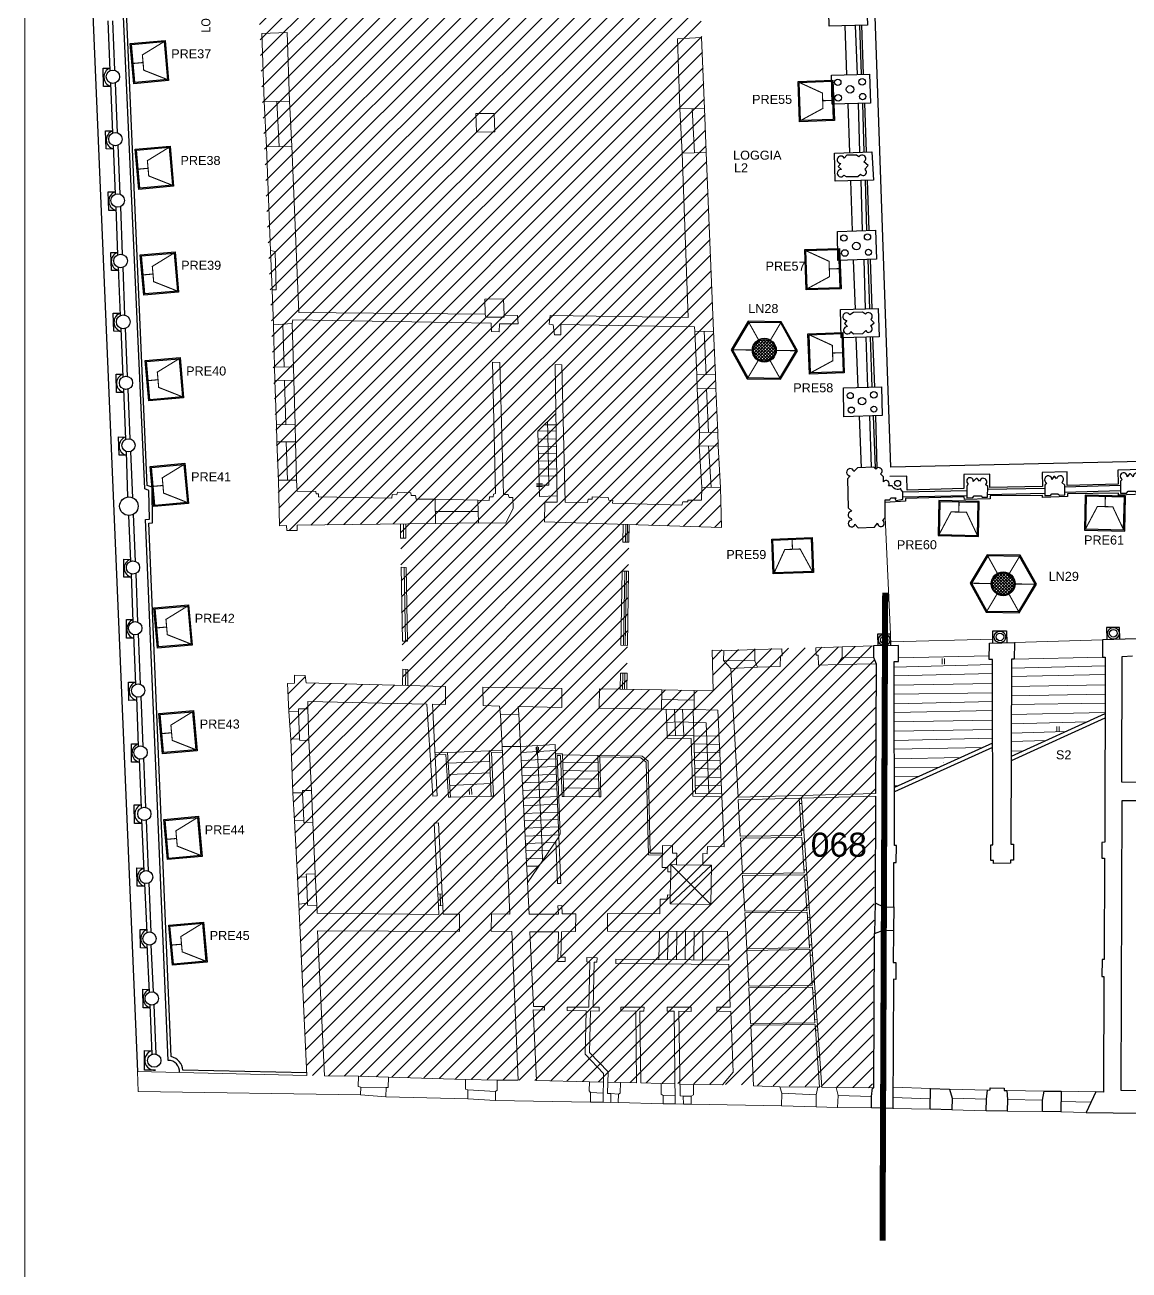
# Model space of a CAD drawing. Header units: millimetres. Extents: x 195 to 76808, y -2861 to 4318.
# Drawn here: x 17869 to 19700, y 154 to 2220 of the extents above; entities that cross this region are included whole.
import ezdxf
from ezdxf.enums import TextEntityAlignment as Align

# ---------------------------------------------------------------- set-up
doc = ezdxf.new("R2010")
doc.units = ezdxf.units.MM
for name, color, linetype, lineweight in [('_sottile', 253, 'Continuous', 5), ('LAMPADINE', 30, 'Continuous', 30), ('muri', 7, 'Continuous', 9), ('num.vani', 66, 'Continuous', 9)]:
    doc.layers.add(name, color=color, linetype=linetype, lineweight=lineweight)
doc.styles.add('ducale_200', font='ARIAL.TTF', dxfattribs={"height": 1})
doc.styles.get("Standard").update_dxf_attribs({"font": 'ARIAL.TTF'})

# ---------------------------------------------------------------- blocks, each defined once
blk = doc.blocks.new('rea')
h = blk.add_hatch(color=256)
h.paths.add_polyline_path([(867, 1810), (867, 1109), (266, 1109), (266, 1810)], flags=16)
h.paths.add_polyline_path([(887, 1830), (887, 1089), (246, 1089), (246, 1830)])
for points in [[(887, 1830), (887, 1089), (246, 1089), (246, 1830)], [(867, 1810), (867, 1109), (266, 1109), (266, 1810)]]:
    blk.add_lwpolyline(points, close=True)
at = {"const_width": 20}
for points in [[(266, 1810), (685, 1600), (685, 1318), (266, 1109)], [(867, 1459), (685, 1459)]]:
    blk.add_lwpolyline(points, dxfattribs=at)

msp = doc.modelspace()

# ---------------------------------------------------------------- hatches: boundary and pattern name
at = {"layer": '_sottile'}
h = msp.add_hatch(dxfattribs=at)
h.set_pattern_fill('ANSI31', color=256, scale=6, style=0)
h.set_pattern_definition([(45, (0, 73.86), (-13.470384, 13.470384), [])])
h.paths.add_polyline_path([(18196.2, 3735.8), (18291.1, 1388.6), (18302.5, 1389.2), (18303.1, 1381.1), (18320.2, 1380.8), (18320.4, 1389.7), (18491.4, 1392.1), (18495, 1124.2), (18335.1, 1128.2), (18333.7, 1140.4), (18315.8, 1140.8), (18315.6, 1127.7), (18304.2, 1127.1), (18336.3, 477.1), (19274.7, 456.4), (19280.6, 1159.9), (19276.3, 1170.9), (19276.2, 1189.6), (19283.2, 1189.7), (19008.4, 1182.7), (19010.4, 1115.1), (18867.2, 1117.7), (18870.9, 1390.8), (19024.3, 1385.9), (18929.1, 3741.6)])
at = {"layer": 'LAMPADINE'}
h = msp.add_hatch(color=256, dxfattribs=at)
h.paths.add_polyline_path([(19120.9, 1633.9), (19148, 1679.3), (19122.3, 1725.5), (19069.4, 1726.3), (19042.2, 1680.9), (19068, 1634.7)], flags=16)
h.paths.add_polyline_path([(19121.9, 1632.1), (19150.1, 1679.3), (19123.3, 1727.3), (19068.3, 1728.2), (19040.1, 1681), (19066.9, 1632.9)])
at = {"layer": 'LAMPADINE', "linetype": 'Continuous'}
h = msp.add_hatch(color=256, dxfattribs=at)
h.paths.add_polyline_path([(19075.3, 1680.1, 1), (19114.9, 1680.1, 1)])
h.paths.add_polyline_path([(19077.2, 1680.1, -1), (19113, 1680.1, -1)], flags=16)
h = msp.add_hatch(dxfattribs=at)
h.set_pattern_fill('ANSI37', color=256, scale=29.043565, style=0)
h.set_pattern_definition([(45, (16442.3765, -728.874), (-2.5671127, 2.5671127), []), (135, (16442.3765, -728.874), (-2.5671127, -2.5671127), [])])
edge = h.paths.add_edge_path()
edge.add_arc((19095.1, 1680.1), 17.9, 0, 360)
at = {"layer": 'LAMPADINE'}
h = msp.add_hatch(color=256, dxfattribs=at)
h.paths.add_polyline_path([(19517.1, 1246.5), (19544.3, 1291.9), (19518.5, 1338.1), (19465.6, 1338.9), (19438.5, 1293.5), (19464.2, 1247.3)], flags=16)
h.paths.add_polyline_path([(19518.1, 1244.7), (19546.4, 1291.9), (19519.6, 1339.9), (19464.6, 1340.8), (19436.4, 1293.6), (19463.2, 1245.5)])
at = {"layer": 'LAMPADINE', "linetype": 'Continuous'}
h = msp.add_hatch(color=256, dxfattribs=at)
h.paths.add_polyline_path([(19471.6, 1292.7, 1), (19511.2, 1292.7, 1)])
h.paths.add_polyline_path([(19473.4, 1292.7, -1), (19509.3, 1292.7, -1)], flags=16)
h = msp.add_hatch(dxfattribs=at)
h.set_pattern_fill('ANSI37', color=256, scale=29.043565, style=0)
h.set_pattern_definition([(45, (16838.6417, -1116.276), (-2.5671127, 2.5671127), []), (135, (16838.6417, -1116.276), (-2.5671127, -2.5671127), [])])
edge = h.paths.add_edge_path()
edge.add_arc((19491.4, 1292.7), 17.9, 0, 360)

# ---------------------------------------------------------------- linework, layer by layer
at = {"layer": '_sottile'}
for p, q in [((19304.2, 1209.1), (19295.4, 1402.5)), ((19010.4, 1115.1), (19008.4, 1182.7)), ((19008.4, 1182.7), (19027.9, 1181.5)), ((19027.9, 1181.5), (19027.6, 1165.3)), ((19027.6, 1165.3), (19039.5, 1152)), ((19039.5, 1152), (19051.5, 938.4)), ((18978.9, 1084), (18978.7, 1115.7)), ((18978.7, 1115.7), (19010.4, 1115.1)), ((19017.9, 1083.2), (18978.9, 1084)), ((19028.4, 856.4), (19017.9, 1083.2)), ((19051.5, 938.4), (19279.5, 944.6)), ((19051.7, 934.4), (19152.7, 937.1)), ((19051.7, 934.4), (19055.2, 873.8)), ((19157, 875), (19152.7, 937.1)), ((19156.7, 937.2), (19279.5, 940.6)), ((19190.5, 457.5), (19156.7, 937.2)), ((19157.3, 928.1), (19153.3, 927.9)), ((19157, 875), (19055.2, 873.8)), ((19157.3, 872), (19055.4, 870.8)), ((19055.4, 870.8), (19058.8, 811.7)), ((19160.5, 883.2), (19156.5, 883)), ((19161.4, 812.9), (19157.3, 872)), ((19000.4, 844.9), (19000.6, 856.9)), ((19000.6, 856.9), (19028.4, 856.4)), ((19161.9, 863), (19157.9, 862.8)), ((18992.9, 825.8), (18993.2, 845)), ((18993.2, 845), (19000.4, 844.9)), ((19007.3, 825.6), (18992.9, 825.8)), ((19006.1, 760.7), (19007.3, 825.6)), ((19161.4, 812.9), (19058.8, 811.7)), ((19161.6, 809.9), (19059, 808.7)), ((19059, 808.7), (19062.5, 749.6)), ((19165.1, 818.1), (19161.1, 817.9)), ((19165.8, 750.8), (19161.6, 809.9)), ((19166.3, 800.9), (19162.3, 800.6)), ((18921.7, 745.4), (18922.1, 769.4)), ((18922.1, 769.4), (18934.2, 769.2)), ((18934.2, 769.2), (18934.3, 776.4)), ((18934.3, 776.4), (18939.1, 776.3)), ((18939.1, 776.3), (18938.8, 761.9)), ((18834.7, 716.3), (18835.2, 745.6)), ((18835.2, 745.6), (18835.2, 745.6)), ((18835.2, 745.6), (18921.7, 745.4)), ((18938.8, 761.9), (19006.1, 760.7)), ((19165.8, 750.8), (19062.5, 749.6)), ((19166, 747.8), (19062.6, 746.6)), ((19062.6, 746.6), (19066.1, 687.5)), ((19169.5, 756), (19165.5, 755.8)), ((19170.2, 688.7), (19166, 747.8)), ((19170.7, 738.8), (19166.7, 738.5)), ((19034.1, 715.9), (18834.7, 716.3)), ((19036, 670.6), (19034.1, 715.9)), ((19170.2, 688.7), (19066.1, 687.5)), ((19170.4, 685.7), (19066.2, 684.5)), ((19066.2, 684.5), (19066.9, 672.5)), ((19173.8, 693.9), (19169.8, 693.6)), ((19174.6, 626.6), (19170.4, 685.7)), ((18848.7, 662.7), (18848.9, 669.9)), ((19036.3, 661), (18848.7, 662.7)), ((18848.9, 669.9), (19036, 668.2)), ((19036, 668.2), (19036, 670.6)), ((19066.9, 672.5), (19069.3, 625.4)), ((19175.1, 676.7), (19171.1, 676.4)), ((19038.3, 590.1), (19036.3, 661)), ((19174.6, 626.6), (19069.3, 625.4)), ((19174.8, 623.6), (19069.4, 622.4)), ((19069.4, 622.4), (19072.3, 563.2)), ((19178.2, 631.8), (19174.2, 631.5)), ((19179, 564.5), (19174.8, 623.6)), ((19179.4, 614.6), (19175.4, 614.3)), ((19016.2, 583.6), (19016.3, 590.1)), ((19039.4, 583.2), (19016.2, 583.6)), ((19016.3, 590.1), (19038.3, 590.1)), ((19043.2, 482.2), (19039.4, 583.2)), ((19179, 564.5), (19072.3, 563.2)), ((19179.2, 561.5), (19072.5, 560.2)), ((19072.5, 560.2), (19077.4, 460)), ((19182.6, 569.7), (19178.6, 569.4)), ((19186.5, 457.6), (19179.2, 561.5)), ((19183.8, 552.4), (19179.8, 552.2)), ((19025.8, 461.3), (19043.2, 482.2)), ((18977.5, 445.1), (18977.8, 462.2)), ((18977.8, 462.2), (19025.8, 461.3)), ((19077.4, 460), (19120.9, 458.4)), ((19120.9, 458.4), (19124, 447.4)), ((18973.5, 429.3), (18973.7, 442.4)), ((18973.7, 442.4), (18977.5, 445.1)), ((19124, 447.4), (19123.6, 426.6)), ((19123.6, 426.6), (18973.5, 429.3))]:
    msp.add_line(p, q, dxfattribs=at)
for points in [[(18307.5, 2093.5), (18303.5, 2207.1), (18261.5, 2205.8), (18265.2, 2092.6), (18307.5, 2093.5)], [(18995.8, 2081.4), (18991, 2199.1), (18951.1, 2196.9), (18955.1, 2080.5), (18995.8, 2081.4)], [(18265.2, 2092.6), (18269.1, 2017.3)], [(18286.4, 2093.1), (18290.3, 2018.1)], [(18307.5, 2093.5), (18311.5, 2018.9)], [(18647.2, 2072.9), (18648, 2042.4), (18617.6, 2042), (18616.8, 2072.9), (18647.2, 2072.9)], [(18955.1, 2080.5), (18959, 2007.2)], [(18979, 2007.6), (18975.4, 2080.9)], [(18995.8, 2081.4), (18998.9, 2008.1)], [(18687, 1724), (18656, 1723.8), (18655, 1710.8), (18642.8, 1711), (18642.2, 1724.8), (18312.7, 1730.8), (18311.8, 1724.3), (18280.8, 1722.5), (18278.6, 1780.3), (18285.1, 1780.2), (18283.9, 1843.7), (18275.7, 1845.4), (18269.1, 2017.3), (18311.5, 2018.9), (18322.7, 1742.9), (18631.9, 1739.7), (18633.4, 1734.8), (18663.6, 1735), (18663.6, 1738.3), (18685.6, 1737.9), (18687, 1724)], [(18998.9, 2008.1), (19010.6, 1711.6), (18979.7, 1711.4), (18979, 1718.7), (18757.7, 1722.7), (18757.4, 1705.7), (18746.9, 1705.9), (18744.7, 1722.2), (18738.2, 1723.1), (18740.1, 1737.7), (18968.7, 1734.4), (18959, 2007.2), (18998.9, 2008.1)], [(18275.7, 1845.4), (18278.6, 1780.3)], [(18663.6, 1738.3), (18662.4, 1765.4), (18631.7, 1764.9), (18631.9, 1739.7)], [(18280.8, 1722.5), (18282.6, 1652.4)], [(18296.3, 1723.4), (18298.4, 1652.3)], [(18311.8, 1724.3), (18314.1, 1652.1)], [(18979.7, 1711.4), (18983.3, 1639.7)], [(18995.2, 1711.5), (18998.7, 1639.4)], [(19010.6, 1711.6), (19014.2, 1639.1)], [(18656.5, 1659.5), (18662.3, 1440.9), (18670.4, 1440.7), (18671.6, 1435.8), (18677.7, 1435.7), (18678.2, 1418.2), (18666.3, 1393.2), (18621.1, 1393.6), (18619.8, 1431.5), (18638.5, 1431.1), (18639.4, 1436.8), (18645.5, 1437.1), (18645.6, 1441.2), (18649.3, 1442.7), (18644.3, 1660.1), (18656.5, 1659.5)], [(19022.2, 1452.6), (19024.3, 1385.9), (18730.6, 1395.3), (18731.2, 1427.8), (18751.6, 1428.3), (18748.4, 1656.2), (18759, 1656), (18764.6, 1428), (18802, 1427.3), (18802.9, 1433), (18809.4, 1432.9), (18809.5, 1437), (18836.3, 1435.7), (18837.1, 1431.6), (18843.6, 1430.7), (18843.5, 1426.6), (18958.2, 1422.9), (18959.9, 1428.5), (18968.1, 1428.4), (18968.1, 1431.6), (18990.9, 1431.2), (18991.3, 1453.2), (19022.2, 1452.6)], [(18314.1, 1652.1), (18314.8, 1630.3), (18283.2, 1629.8), (18282.6, 1652.4), (18314.1, 1652.1)], [(19014.2, 1639.1), (19014.6, 1616.4), (18983.7, 1616.1), (18983.3, 1639.7), (19014.2, 1639.1)], [(18283.2, 1629.8), (18285.8, 1556.6)], [(18299, 1630.1), (18301.3, 1556.7)], [(18314.8, 1630.3), (18316.9, 1556.8)], [(18983.7, 1616.1), (18987.3, 1544.4)], [(18999.1, 1616.2), (19002.7, 1544.1)], [(19014.6, 1616.4), (19018.2, 1543.9)], [(18751.4, 1438.4), (18722, 1437.7), (18719.5, 1546), (18749.5, 1575.3)], [(18316.9, 1556.8), (18317.4, 1528.3), (18286.3, 1528.1), (18285.8, 1556.6), (18316.9, 1556.8)], [(18735.4, 1562.7), (18735.9, 1540.7), (18737.6, 1456.2), (18717.3, 1456.1)], [(18749.8, 1556.5), (18730, 1556.2)], [(18749.9, 1546.5), (18719.5, 1546)], [(18750.1, 1532.9), (18719.8, 1532.8)], [(19018.2, 1543.9), (19018.6, 1521.1), (18986.8, 1521.6), (18987.3, 1544.4), (19018.2, 1543.9)], [(18286.3, 1528.1), (18289.2, 1464.3)], [(18301.8, 1528.2), (18304.1, 1464.6)], [(18317.4, 1528.3), (18319.1, 1464.8)], [(18750.3, 1520.7), (18720.1, 1520.2)], [(18750.4, 1509.1), (18720.4, 1509)], [(18986.8, 1521.6), (18991.3, 1453.2)], [(19002.7, 1521.4), (19006.8, 1452.9)], [(19018.6, 1521.1), (19022.2, 1452.6)], [(18750.6, 1496.4), (18720.7, 1496.2)], [(18750.8, 1483.4), (18721, 1482.9)], [(18751, 1471.6), (18721.3, 1471.1)], [(18549.9, 1392.9), (18549, 1432.8), (18517.3, 1433.3), (18516.6, 1439), (18509.3, 1439.2), (18508.5, 1443.3), (18486.6, 1444.5), (18485.7, 1440.4), (18477.5, 1440.6), (18477.4, 1434.9), (18355.4, 1437.1), (18355.6, 1441.9), (18351.6, 1442.1), (18351.1, 1445.8), (18320.4, 1446.1), (18319.1, 1464.8), (18289.2, 1464.3), (18291.1, 1388.6), (18302.5, 1389.2), (18303.1, 1381.1), (18320.2, 1380.8), (18320.4, 1389.7), (18549.9, 1392.9)], [(18717.3, 1458.4), (18727, 1458.4)], [(18717.3, 1454.2), (18727, 1454.2)], [(18549, 1432.8), (18619.8, 1431.5)], [(18620.5, 1412.5), (18549.5, 1412.8)], [(18500.3, 1392.2), (18500.5, 1368.4), (18491.8, 1368.5), (18491.4, 1392.1)], [(18496.3, 1392.1), (18496.6, 1368.5)], [(18549.9, 1392.9), (18621.1, 1393.6)], [(18870.9, 1390.8), (18870.5, 1361.7), (18860.2, 1361.9), (18860.8, 1391.1)], [(18864.7, 1361.8), (18865.2, 1391)], [(18867.6, 1361.7), (18868.1, 1390.9)], [(18503.2, 1197.2), (18501, 1319.7), (18492.4, 1320.3), (18494.7, 1197.3), (18503.2, 1197.2)], [(18499.6, 1197.2), (18497.7, 1319.9)], [(18861.3, 1190.7), (18863.7, 1313.5)], [(18864.5, 1190.6), (18866.7, 1313.5)], [(19474.3, 1200.7), (19304.6, 1196.5)], [(19656.1, 1199.8), (19510.3, 1195.2)], [(19027.9, 1181.5), (19079.2, 1183.5)], [(19124.4, 1184.7), (19124.5, 1172.9), (19121.7, 1172.9), (19121.4, 1155.4), (19083.9, 1154.5), (19079.2, 1164.7), (19079.2, 1183.5), (19124.4, 1184.7)], [(19224.1, 1188.1), (19224.2, 1170.6), (19216.3, 1158.6), (19184.9, 1157.5), (19184.4, 1174.2), (19181.1, 1174.3), (19180.5, 1186.5), (19224.1, 1188.1)], [(19224.1, 1188.1), (19276.2, 1189.6)], [(19079.2, 1164.7), (19027.6, 1165.3)], [(19216.3, 1158.6), (19280.6, 1159.9)], [(19276.3, 1170.9), (19224.2, 1170.6)], [(19473.6, 1158.8), (19310.4, 1154.4)], [(19468.3, 1173.1), (19317.7, 1169.8)], [(19655.9, 1170.9), (19509.8, 1167.5)], [(18566.2, 1122.4), (18566.4, 1092.3), (18544.5, 1092.7), (18552.3, 941.1), (18545, 940.5), (18535.5, 1092.8), (18337.8, 1097.2), (18337.6, 1085), (18322.2, 1085.3), (18322.1, 1080.4), (18306.6, 1080.7), (18304.2, 1127.1), (18315.6, 1127.7), (18315.8, 1140.8), (18333.7, 1140.4), (18335.1, 1128.2), (18566.2, 1122.4)], [(18495, 1124.2), (18495.4, 1151), (18504, 1150.6), (18504, 1123.9)], [(18500, 1124), (18500.4, 1150.8)], [(18855.8, 1117.9), (18856.3, 1144.5), (18867.6, 1144.2), (18867.2, 1117.7)], [(18859.9, 1117.9), (18860.4, 1144.4)], [(18863.1, 1117.8), (18863.6, 1144.3)], [(19083.9, 1154.5), (19039.5, 1152)], [(19473.6, 1143.7), (19310.4, 1139.8)], [(19660.3, 1142), (19504.8, 1139.1)], [(19660.4, 1156.6), (19504.9, 1152.9)], [(18759.2, 1087.5), (18759.4, 1118.9), (18628.4, 1121.2), (18628.7, 1090.7), (18655.9, 1089.4), (18657.3, 1075.1), (18687.8, 1076.2), (18686.8, 1088.9), (18759.2, 1087.5)], [(18978.7, 1115.7), (18925, 1116.7)], [(19473.6, 1127.1), (19310.5, 1124.3)], [(19660.3, 1125.3), (19504.8, 1122.4)], [(18978.8, 1099.8), (18924.7, 1100.6)], [(19473.7, 1112), (19310.5, 1109.3)], [(19473.7, 1097.4), (19310.6, 1093.4)], [(19660.3, 1109.8), (19504.8, 1107)], [(18306.6, 1080.7), (18309.5, 1035.1)], [(18322.1, 1080.4), (18324.1, 1035.6)], [(18337.6, 1085), (18339.5, 1033.3)], [(18657.3, 1075.1), (18660.4, 1023)], [(18687.8, 1076.2), (18690.5, 1022.5)], [(18978.9, 1084), (18924.4, 1084.5)], [(18934, 1041.2), (18932.2, 1084.5)], [(18947.7, 1041), (18945.9, 1084.3)], [(18961.4, 1040.9), (18959.6, 1084.2)], [(18978.4, 1040.7), (18976.9, 1084)], [(19473.7, 1082.7), (19310.6, 1079.2)], [(19660.2, 1094.4), (19504.7, 1092.3)], [(19660.2, 1079.3), (19504.7, 1076)], [(18933.1, 1062.8), (18955, 1063.6), (18998.4, 1062.1), (19002.8, 944.5)], [(19473.7, 1066.4), (19310.7, 1063.7)], [(19632, 1063.9), (19504.7, 1060.6)], [(18339.5, 1033.3), (18343.7, 949.8), (18329.1, 949.7), (18329, 946), (18313.1, 945.9), (18309.5, 1035.1), (18324.1, 1035.6), (18324.5, 1032.8), (18339.5, 1033.3)], [(19024.5, 944.1), (18981.2, 944.9), (18978.4, 1040.7), (18934, 1041.2), (18933.9, 1036.4), (18973.8, 1036), (18976.5, 940.2), (19024.7, 939.3)], [(19020, 1040), (18978.4, 1040.7)], [(19473.8, 1051), (19310.7, 1048.2)], [(19473.8, 1036.7), (19310.8, 1032.8)], [(19595.6, 1047.5), (19504.6, 1045.1)], [(18548.6, 1012.4), (18569.5, 1012.9), (18574.6, 938.7), (18571, 938.8), (18566.6, 1009.2), (18548.8, 1008.8)], [(18638.7, 1015.3), (18569.5, 1012.9)], [(18660.7, 1016.1), (18638.7, 1015.3), (18641.8, 940.3), (18645.6, 940.5), (18642.3, 1012.8), (18660.8, 1013.3)], [(18748.7, 1010.6), (18748.2, 1026.2), (18690.5, 1022.5), (18690.5, 1022.5)], [(18748.5, 1015.9), (18691, 1013)], [(18716.5, 1021.6), (18717, 1011.9)], [(18727.4, 832.8), (18726.7, 854.8), (18718.3, 1023.5)], [(18720.6, 1021.8), (18721.2, 1012.1)], [(19020.6, 1026.3), (18978.8, 1027.1)], [(19021.2, 1012.6), (18979.2, 1013.4)], [(19458.4, 1021.2), (19310.8, 1018.5)], [(19562.7, 1032.7), (19504.6, 1031.3)], [(19524.5, 1015.4), (19504.6, 1015)], [(18639.4, 998), (18570.7, 995.3)], [(18749, 1002.1), (18691.7, 999.6)], [(18762.4, 939.8), (18760.1, 1010.6), (18748.7, 1010.6), (18754.1, 873), (18756.4, 877.2), (18751.7, 1007.7), (18757.2, 1007.6), (18759.6, 939.8), (18762.4, 939.8)], [(18818.8, 1007.9), (18760.1, 1009)], [(18819.2, 995.7), (18760.5, 996.2)], [(18925.9, 845.5), (18906, 845.9), (18902.2, 998.5), (18892.2, 1006.6), (18818.8, 1007.9), (18821.2, 939.5), (18823.7, 939.5), (18822, 1005.4), (18890.3, 1004.2), (18899.1, 996.8), (18903, 842.9), (18925.9, 842.4)], [(19021.9, 998.9), (18979.6, 999.7)], [(19421.2, 1004.4), (19310.9, 1002.2)], [(18640.2, 979), (18572, 976.2)], [(18749.5, 989.7), (18692.3, 987.2)], [(18750, 976.8), (18693, 974.3)], [(18819.7, 982), (18761, 982.9)], [(19022.5, 985.2), (18980, 986)], [(19023.2, 971.5), (18980.4, 972.3)], [(19385.5, 988.2), (19310.9, 987.2)], [(19352.7, 973.4), (19310.9, 972.9)], [(18640.9, 961.3), (18573.3, 958.3)], [(18606, 943), (18605.5, 952.7)], [(18610.1, 943.2), (18609.6, 952.9)], [(18750.5, 964.8), (18693.6, 962.3)], [(18751, 952.6), (18694.3, 950)], [(18820.2, 968.3), (18761.5, 969.2)], [(18820.8, 953), (18762, 953.9)], [(19023.8, 957.8), (18980.8, 958.6)], [(19317.9, 957.7), (19311, 957.7)], [(18313.1, 945.9), (18315.9, 899.5)], [(18329, 946), (18331, 900)], [(18343.7, 949.8), (18346, 897.3)], [(18641.8, 940.3), (18574.6, 938.7)], [(18751.5, 939.8), (18695, 936.9)], [(18821.2, 939.5), (18762.4, 939.8)], [(18752, 927.1), (18695.6, 924.4)], [(18752.5, 913.8), (18696.3, 911.5)], [(18346, 897.3), (18350.1, 811.4), (18335.1, 810.8), (18335.4, 806.7), (18320.8, 806.2), (18315.9, 899.5), (18331, 900), (18331.4, 896.7), (18346, 897.3)], [(18753, 901.8), (18696.9, 899.3)], [(18753.5, 889.3), (18697.5, 887.5)], [(18754, 876.2), (18698.3, 873.7)], [(18754.1, 873), (18702.3, 796.3)], [(18754.1, 873), (18757.4, 795.4), (18752.1, 795.5), (18749.5, 866.2)], [(18747.5, 863.3), (18698.9, 861.7)], [(18739, 850.7), (18699.5, 849.8)], [(18729.9, 837.1), (18700.2, 836.6)], [(18940, 826.8), (19006.1, 760.7)], [(18949.6, 826.6), (18992.9, 825.8)], [(18320.8, 806.2), (18322.8, 761.4)], [(18335.4, 806.7), (18337.5, 762.8)], [(18350.1, 811.4), (18352.9, 759.2)], [(18721.1, 824.1), (18700.8, 824)], [(19007.3, 825.6), (18938.8, 761.9)], [(18939.8, 814.8), (18939.1, 776.3)], [(18553.5, 777.8), (18554.5, 758.6)], [(18557.1, 778.1), (18558.1, 758.9)], [(18560.8, 778.4), (18561.8, 759.2)], [(18920.3, 669.2), (18921.2, 716.1)], [(18934.7, 669.1), (18935.6, 716.1)], [(18949.2, 669), (18950, 716.1)], [(18963.6, 668.8), (18964.4, 716)], [(18978, 668.7), (18978.9, 716)], [(18992.4, 668.6), (18993.3, 716)], [(18924.1, 463.6), (18923.8, 446.1), (18927.4, 444), (18927.1, 430.2), (18852.7, 432.3), (18853, 446.2), (18856.2, 447.7), (18856.6, 465.2), (18882.8, 464.8), (18882.1, 583.6), (18857.1, 584), (18857.2, 590.5), (18895.5, 590.3), (18895.3, 583.8), (18888.6, 583.9), (18890.1, 464.6), (18924.1, 463.6)], [(18471.8, 474.3), (18421.8, 475.6)], [(18467.8, 457.2), (18425.5, 457.6)], [(18603.2, 453.2), (18603, 438.1), (18467.5, 441.4), (18467.8, 457.2), (18471.1, 457.2), (18471.8, 474.3), (18599.5, 470.3), (18599.2, 454.4), (18603.2, 453.2)], [(18652, 469), (18599.5, 470.3)], [(18828.2, 465.7), (18804.9, 466.2)], [(18856.6, 465.2), (18835.5, 465.6)], [(18946.9, 463), (18924.1, 463.6)], [(18977.8, 462.2), (18955, 462.8)], [(19184, 457.7), (19120.9, 458.4)], [(19214.5, 457.1), (19217.5, 443.6), (19216.7, 424.1), (19180.9, 424.8), (19181.3, 445.1), (19184, 457.7), (19186.5, 457.6)], [(19190.5, 457.5), (19214.5, 457.1)], [(19274.7, 456.4), (19214.5, 457.1)], [(19370.7, 455.5), (19308.4, 457.6)], [(19465.5, 452.5), (19402.4, 454.5)], [(18467.5, 441.4), (18425.3, 444.6)], [(18648.9, 435.6), (18603, 438.1)], [(18649.2, 450.3), (18603.2, 453.2)], [(18827.9, 447.7), (18807, 449)], [(18853, 446.2), (18840.6, 446.9)], [(18947.1, 443.3), (18927.4, 444)], [(18973.7, 442.4), (18960.7, 442.8)], [(19124, 447.4), (19181.3, 445.1)], [(19217.5, 443.6), (19272.8, 442.2)], [(19370.4, 438.4), (19308.4, 440.7)], [(19406.6, 439.4), (19463.6, 437.9)], [(19559.4, 450.8), (19497.2, 451.8)], [(19556.7, 435.8), (19498.6, 437.3)], [(19644.9, 449.7), (19587.5, 450.7)], [(18827.6, 432.6), (18806.7, 432.8)], [(18852.7, 432.3), (18840.3, 432.5)], [(18947.3, 429.8), (18927.1, 430.2)], [(18973.5, 429.3), (18960.8, 429.6)], [(19180.9, 424.8), (19123.6, 426.6)], [(19272.9, 423.5), (19216.7, 424.1)], [(19370.1, 421.3), (19308.3, 422.4)], [(19463.2, 418.4), (19406.3, 419.8)], [(19556.4, 417.1), (19498.2, 417.8)], [(19629.2, 415.8), (19586.9, 416.6)], [(19587.2, 433.7), (19637, 432.7)]]:
    msp.add_lwpolyline(points, dxfattribs=at)
for points in [[(18869.9, 1313.4), (18868.2, 1190.5), (18857.1, 1190.7), (18859.4, 1313.6)], [(18924.4, 1084.5), (18924.4, 1084.5), (18925, 1116.7), (18821.6, 1118.5), (18821.1, 1086.4), (18821.1, 1086.4)], [(18752.7, 666.1), (18753.6, 715.5), (18706.1, 715.4), (18712, 591.6), (18730.3, 591.2), (18730.2, 585.5), (18711.9, 585.9), (18717.1, 468.6), (18804.9, 466.2), (18804.9, 466.2), (18804.6, 451.5), (18807, 449), (18806.7, 432.8), (18648.9, 435.6), (18649.2, 450.3), (18651.7, 452.7), (18652, 469), (18687, 469.1), (18676, 715.9), (18641.8, 716.5), (18642.3, 745), (18673.2, 744.4), (18660.4, 1023), (18690.5, 1022.5), (18705, 744.7), (18753.8, 744.6), (18752.4, 758.5), (18759, 759.2), (18759.5, 745.3), (18782.3, 744.9), (18781.8, 715.6), (18758.4, 715.5), (18757.6, 673.2), (18764.8, 673.1), (18764.7, 665.9)], [(18560.8, 778.4), (18554.5, 896), (18547.4, 895.7), (18553.5, 777.8)], [(18939.8, 814.8), (18935, 814.9), (18935.1, 822.1), (18925.5, 822.2), (18926.2, 858.3), (18943, 858), (18942.8, 846), (18950, 845.8), (18949.6, 826.6), (18940, 826.8)], [(18554.5, 758.6), (18555.2, 744.1), (18353.4, 746.2), (18352.9, 759.2), (18337.4, 759.5), (18337.5, 762.8), (18322.8, 761.4), (18336.3, 477.1), (18055.1, 483.3), (18056.5, 450.5), (18425.3, 444.6), (18425.5, 457.6), (18421.5, 458.5), (18421.8, 475.6), (18365.6, 476.6), (18353.7, 716.9), (18589.7, 715.9), (18589.4, 744.3), (18562.6, 744.8), (18561.8, 759.2)], [(18817.7, 672.2), (18817.5, 664.9), (18812.7, 665), (18811.4, 590.4), (18821, 590.4), (18820.9, 583.9), (18806.5, 584.1), (18805.2, 515), (18835.8, 483), (18835.1, 447.3), (18840.6, 446.9), (18840.3, 432.4), (18827.6, 432.6), (18828.5, 480.2), (18797.9, 512.1), (18799.3, 584.2), (18768, 584.6), (18768.1, 590.5), (18804.2, 590.4), (18805.5, 665.2), (18800.7, 665.3), (18800.9, 672.5)], [(18960.8, 429.6), (18960.7, 442.8), (18955.3, 443), (18953.1, 583.5), (18973.9, 583.1), (18974, 590.1), (18934.1, 590.4), (18934, 583.9), (18945.4, 583.7), (18947.3, 429.8)]]:
    msp.add_lwpolyline(points, close=True, dxfattribs=at)
at = {"layer": 'LAMPADINE'}
for points in [[(19121.9, 1632.1), (19150.1, 1679.3), (19123.3, 1727.3), (19068.3, 1728.2), (19040.1, 1681), (19066.9, 1632.9)], [(19120.9, 1633.9), (19148, 1679.3), (19122.3, 1725.5), (19069.4, 1726.3), (19042.2, 1680.9), (19068, 1634.7)], [(19518.1, 1244.7), (19546.4, 1291.9), (19519.6, 1339.9), (19464.6, 1340.8), (19436.4, 1293.6), (19463.2, 1245.5)], [(19517.1, 1246.5), (19544.3, 1291.9), (19518.5, 1338.1), (19465.6, 1338.9), (19438.5, 1293.5), (19464.2, 1247.3)]]:
    msp.add_lwpolyline(points, close=True, dxfattribs=at)
at = {"layer": 'LAMPADINE', "const_width": 1.81}
for points in [[(19068.3, 1728.2), (19085.5, 1697.4)], [(19123.3, 1727.3), (19105.3, 1697.1)], [(19040.1, 1681), (19075.3, 1680.4)], [(19114.9, 1679.8), (19150.1, 1679.3)], [(19085, 1663.1), (19066.9, 1632.9)], [(19104.7, 1662.8), (19121.9, 1632.1)], [(19464.6, 1340.8), (19481.7, 1310)], [(19519.6, 1339.9), (19501.5, 1309.7)], [(19436.4, 1293.6), (19471.6, 1293)], [(19511.2, 1292.4), (19546.4, 1291.9)], [(19481.2, 1275.7), (19463.2, 1245.5)], [(19501, 1275.4), (19518.1, 1244.7)]]:
    msp.add_lwpolyline(points, dxfattribs=at)
at = {"layer": 'LAMPADINE', "linetype": 'Continuous'}
for centre, radius in [((19095.1, 1680.1), 19.8), ((19095.1, 1680.1), 17.9), ((19491.4, 1292.7), 19.8), ((19491.4, 1292.7), 17.9)]:
    msp.add_circle(centre, radius, dxfattribs=at)
at = {"layer": 'muri'}
msp.add_line((19187, 507.5), (19183, 507.3), dxfattribs=at)
at = {"layer": 'muri', "linetype": 'Continuous', "ltscale": 0.1}
msp.add_lwpolyline([(17868.5, 4308.8), (23788.5, 4308.8), (23788.5, 108.8), (17868.5, 108.8)], close=True, dxfattribs=at)
at = {"layer": 'muri', "linetype": 'ByBlock', "lineweight": 30}
for points in [[(21615, 3778.7), (21609.1, 4080.9), (17906, 4017.7), (18055.1, 483.3)], [(21773.3, 1678.1), (21649.5, 1673.1), (21649.5, 1669.4), (21621.4, 1668.7), (21621.3, 1642.7), (21614.4, 1642.4), (21609.7, 1538.2), (19304.8, 1486.2), (19247.4, 3140.9), (21528.4, 3176.3), (21543.1, 2625.8)], [(19264.6, 2266), (19266.4, 2219.4), (19202.7, 2217.7), (19201.5, 2264.1), (19264.6, 2266)], [(18010, 2144.1), (18006.8, 2226.5)], [(18017.7, 2144.5), (18014.5, 2226.6)], [(19232, 2137.2), (19229.3, 2218.4)], [(19249.4, 2137.7), (19246.6, 2218.9)], [(19256.3, 2137.9), (19253.6, 2219.1)], [(19259.4, 2138), (19256.9, 2219.2)], [(18011.3, 2117.7), (17999.1, 2117.7), (17998.3, 2148.3), (18009.8, 2148.3)], [(19269.3, 2138.3), (19271.3, 2090.1), (19207.4, 2088.1), (19206.6, 2136.4), (19269.3, 2138.3)], [(18014.6, 2040.6), (18011, 2123.4)], [(18021.9, 2040.9), (18018.7, 2123.7)], [(19237.1, 2008.1), (19234.2, 2088.9)], [(19253.8, 2008.7), (19251.1, 2089.5)], [(19260.7, 2008.9), (19258.5, 2089.7)], [(19264.5, 2009), (19261.8, 2089.8)], [(18015.6, 2013.9), (18003.2, 2014.2), (18002, 2043.9), (18014.5, 2044)], [(18018.8, 1939.2), (18015.3, 2019.8)], [(18026.3, 1939.2), (18023.2, 2020.3)], [(19273.5, 2009.3), (19276, 1962.5), (19212.5, 1960.4), (19211.3, 2007.2), (19273.5, 2009.3)], [(18020, 1912.1), (18007.5, 1912.2), (18006.8, 1942.9), (18018.6, 1942.9)], [(19241.1, 1878), (19238.6, 1961.3)], [(19258.1, 1878.5), (19255.7, 1961.8)], [(19265.4, 1878.7), (19263, 1962.1)], [(19269.1, 1878.9), (19266.1, 1962.2)], [(18022.7, 1838.5), (18019.8, 1917.7)], [(18030.5, 1839), (18027.4, 1918.5)], [(19279.3, 1879.2), (19281.1, 1831.2), (19217.2, 1828.9), (19216.7, 1877.3), (19279.3, 1879.2)], [(18024.2, 1812.5), (18011.9, 1812.3), (18010.9, 1842.5), (18022.5, 1842.4)], [(19242.7, 1829.8), (19245.7, 1748.4)], [(19260.3, 1830.5), (19262.6, 1748.8)], [(19266.7, 1830.7), (19269.4, 1749)], [(19273.8, 1749.1), (19271.1, 1830.9)], [(18027.3, 1737.7), (18024, 1817.4)], [(18034.5, 1738.3), (18031.6, 1817.8)], [(18028.4, 1711.2), (18016, 1711.5), (18015, 1741.8), (18027.2, 1741.7)], [(19284.2, 1749.4), (19285.8, 1702.3), (19222.6, 1700.6), (19221.4, 1747.7), (19284.2, 1749.4)], [(18031.3, 1635.9), (18028.2, 1716.4)], [(18038.9, 1636.7), (18035.6, 1716.6)], [(19250.6, 1618.2), (19247.7, 1701.3)], [(19263.7, 1701.7), (19266.1, 1618.6)], [(19274.2, 1618.8), (19271.3, 1701.9)], [(19278.3, 1618.9), (19274.9, 1702)], [(18032.7, 1610.1), (18020.3, 1610.2), (18019.7, 1640.3), (18031.2, 1640.3)], [(18035.9, 1532.4), (18032.5, 1615.8)], [(18043, 1533), (18040, 1615.8)], [(19289.2, 1619.2), (19290.5, 1571.9), (19227.1, 1569.9), (19226.5, 1617.5), (19289.2, 1619.2)], [(19252.6, 1570.7), (19255.6, 1485.3)], [(19269.7, 1571.2), (19272.2, 1485.9)], [(19275.8, 1571.4), (19278.7, 1484.2)], [(19279.5, 1571.5), (19282, 1484.7)], [(18037.1, 1506), (18024.8, 1506.2), (18024, 1536.4), (18035.7, 1536.1)], [(18039.4, 1436.6), (18036.9, 1511.9)], [(18047.3, 1435.3), (18044.4, 1512.1)], [(19722.6, 1482.2), (19681.5, 1480.9), (19681.9, 1457.7), (19597.6, 1455.6), (19597.2, 1478.4), (19556.1, 1477.1), (19556.5, 1453.9), (19469, 1452.3), (19469, 1474.6), (19425.8, 1473.8), (19426.2, 1450.6), (19331.8, 1448.2), (19331.4, 1471.4), (19303.3, 1470.7)], [(19431.3, 1446.8), (19325, 1444.7)], [(19560.3, 1451), (19465.6, 1449.1)], [(19685.8, 1446.7), (19593.4, 1443.9)], [(19685.7, 1455.7), (19593.5, 1452.8)], [(19723.1, 1441.1), (19682.8, 1439.8), (19682.4, 1443.1), (19598.2, 1441.8), (19598.1, 1437.7), (19556.6, 1435.6), (19556.6, 1439.3), (19469.5, 1438.4), (19469.5, 1433.5), (19427.1, 1432.7), (19426.4, 1436.7), (19329.5, 1434), (19329.4, 1430), (19295.6, 1427.7)], [(19431.3, 1438.7), (19324.9, 1436.2)], [(19560.4, 1442.5), (19465.5, 1440.1)], [(18044.2, 1330), (18040.8, 1406.1)], [(18051.7, 1329.9), (18048.7, 1408.2)], [(18045.4, 1303.6), (18032.8, 1303.6), (18032.5, 1333.3), (18044.1, 1333.1)], [(18048.3, 1229.6), (18045.2, 1308.9)], [(18055.8, 1229.2), (18053, 1309.9)], [(18049.4, 1202.2), (18037.2, 1202.5), (18037.1, 1233.4), (18048.2, 1233.2)], [(19684.6, 1200.7), (19684.5, 1220.4), (19662.9, 1220.4), (19663, 1200.1)], [(18052.4, 1125.8), (18049.2, 1208.2)], [(18060.4, 1125.8), (18056.9, 1209.4)], [(19304.7, 1190), (19304.2, 1209.1), (19282.7, 1209.1), (19283.2, 1189.7)], [(19474.4, 1194.4), (19473.9, 1214.5), (19497.1, 1214.5), (19497.6, 1194.9)], [(19712.6, 1201.6), (19656.1, 1199.8), (19656.1, 1199.8), (19655.9, 1170.9), (19660.4, 1170.9), (19659.7, 864.1), (19654.8, 863.7), (19654.8, 837.3), (19659.2, 837.6), (19659, 669.2), (19655.4, 669.2), (19654.9, 641.2), (19658.5, 641.1), (19657.9, 449.5), (19644.9, 449.7), (19629.2, 415.8), (19718.7, 414.2)], [(19279.1, 763.6), (19294, 756.4), (19309.9, 756.5), (19310, 830.1), (19314, 830.1), (19314.6, 858.5), (19311.3, 858.6), (19310.3, 1163.8), (19317.7, 1163.7), (19317.7, 1190.1), (19317.7, 1190.1), (19276.2, 1189.6), (19276.3, 1170.9), (19280.6, 1159.9), (19279.5, 944.6)], [(19510.3, 1195.2), (19510.3, 1195.2), (19509.8, 1167.5), (19504.9, 1167.6), (19504.2, 860.8), (19508.7, 860.7), (19508.6, 834.3), (19503.3, 834.4), (19503.2, 829.1), (19475.2, 828.8), (19475.2, 833.6), (19470.8, 833.7), (19470.8, 859.8), (19474.1, 859.7), (19473.6, 1166.9), (19468.3, 1167), (19468.4, 1194.3), (19510.3, 1195.2)], [(19839.7, 962.5), (19688.4, 963.6), (19688.9, 1172), (19706, 1172.9)], [(18054.3, 1099.5), (18041.1, 1099.2), (18040.5, 1129.6), (18052.3, 1129.5)], [(18057, 1023.3), (18054.2, 1104.7)], [(18064.7, 1022.9), (18061.3, 1105.6)], [(19660.2, 1076.7), (19504.5, 1006.4)], [(19660.2, 1069.8), (19504.5, 999.1)], [(18058.8, 996.5), (18045.6, 996.7), (18045.5, 1027.3), (18056.8, 1027.2)], [(19473.8, 1028.1), (19311, 954.6)], [(19473.8, 1021.3), (19311, 947.4)], [(18062, 921.1), (18058.6, 1001.7)], [(18069.1, 921.8), (18065.9, 1003.1)], [(19279.5, 940.6), (19278.7, 763.6)], [(19716.5, 451.6), (19687.2, 452.2), (19688.6, 933.1), (19834.3, 932.9)], [(18062.6, 895), (18050.3, 895.2), (18049.7, 926.1), (18061.8, 926.1)], [(18066.6, 816.6), (18062.3, 901)], [(18073.7, 816.2), (18070.3, 900.7)], [(18067.5, 790.9), (18054.9, 791.3), (18054.4, 821.3), (18066.4, 820.9)], [(18071.5, 714.4), (18067.3, 795.5)], [(18077.8, 714.7), (18074.4, 796.3)], [(19278.7, 763.6), (19277.7, 712.7)], [(19294, 756.4), (19292.9, 718.1)], [(19309.9, 756.5), (19309.2, 717.4)], [(18071.9, 688.2), (18060.4, 688.5), (18059.9, 719.2), (18071.2, 719.3)], [(19309.2, 717.4), (19309, 664.5), (19313.1, 664.5), (19313, 636.4), (19309.3, 636.5), (19308.3, 422.4), (19272.9, 423.5), (19272.8, 442.2), (19274.7, 456.4), (19276.7, 456.4), (19277.7, 712.7), (19292.9, 718.1), (19309.2, 717.4)], [(18075.2, 615.2), (18071.6, 693.8)], [(18081.9, 615.5), (18078.2, 693.6)], [(18076.4, 589.4), (18064.6, 589.2), (18064.3, 620.1), (18075, 619.8)], [(18079.4, 512.2), (18076.2, 594)], [(18086.2, 512.3), (18082.7, 594.3)], [(18085, 485.6), (18067.1, 485.9), (18067, 518.2), (18078.4, 517.9)], [(19402.4, 454.5), (19406.6, 439.4), (19406.3, 419.8), (19370.1, 421.3), (19370.7, 455.5), (19402.4, 454.5)], [(19497.2, 451.8), (19497.2, 451.8)], [(19587.5, 450.7), (19586.9, 416.6), (19556.4, 417.1), (19556.7, 435.8), (19559.4, 450.8), (19587.5, 450.7)]]:
    msp.add_lwpolyline(points, dxfattribs=at)
for points in [[(18124.8, 481.8, 0.460878), (18106.2, 501.8), (18068.5, 1399.4), (18075.2, 1399.7), (18074, 1447.7), (18067.4, 1450), (17953.8, 3972.5), (19139.6, 3993.3, 0.373035), (19144.7, 3984.2), (19144.7, 3984.2), (19144.7, 3984.2), (19144.7, 3984.2), (19191.5, 3985, 0.321934), (19194.9, 3994.7), (21548, 4035.8, 0.3591), (21566.3, 4014.3), (21570.1, 3816.1)], [(18336.1, 481.6), (18130.6, 485.7, 0.33357), (18111.2, 508.2), (18074.3, 1393.4), (18080.2, 1393.9), (18079.4, 1453.1), (18071.6, 1455.7), (17961.9, 3967.5), (19140.3, 3988)], [(19271.3, 1720.5), (19277.1, 1725.7), (19271.7, 1731.2, 1.185394), (19262.8, 1739.8), (19258.2, 1743.2), (19243.1, 1742.8), (19237, 1739), (19237, 1739, 1.846046), (19232.1, 1729.7), (19228.2, 1724.2), (19233.1, 1719.4, 2.014586), (19238.5, 1711.2), (19242.8, 1707.6), (19258.5, 1708), (19263.3, 1712.6, 1.277554), (19271.3, 1720.5)], [(19707.2, 1470.2), (19707.1, 1470), (19702.7, 1475), (19700.6, 1474.9), (19696.9, 1470.1, 1.952372), (19688.5, 1465.9), (19685.7, 1463.1), (19685.8, 1443.2), (19696.1, 1443.2), (19698.9, 1446.2), (19710, 1446.2), (19711.7, 1444.3), (19720.2, 1444.2), (19720.5, 1459.7), (19715.1, 1465.5, 1.945974), (19707.1, 1470)]]:
    msp.add_lwpolyline(points, format="xyb", dxfattribs=at)
for points in [[(19227.1, 1970.3), (19230.8, 1968.1), (19250.2, 1968.1), (19254.4, 1972.4, 1.280345), (19261.7, 1980.3), (19267.6, 1986.5), (19259.9, 1992.5, 1.37993), (19251.9, 2000.8), (19248, 2003.6), (19232, 2003.6), (19227.6, 1998.9, 1.79355), (19222.1, 1989.9), (19217.7, 1985), (19223, 1979.9, 1.760383)], [(19306.9, 1455), (19301.2, 1455.1, 0.977015), (19292.6, 1462), (19292.7, 1470.1), (19287.7, 1474.9, 1.233731), (19280.1, 1482.9), (19276.5, 1486.1), (19249.4, 1485.1), (19243.6, 1479.1, 2.008112), (19237.4, 1471.7), (19233, 1466.7), (19234, 1418.9), (19240, 1413.1, 0.90371), (19239.2, 1401.1), (19239.6, 1399.9), (19239.5, 1398.4, 2.025937), (19245.5, 1391.6), (19250.5, 1385.6), (19277.6, 1386.4), (19283, 1393.2, 1.777024), (19291.2, 1397.9), (19295.4, 1402.5), (19295.7, 1431.8), (19303.2, 1431.9), (19304.7, 1435.1), (19313.6, 1435.3), (19312.6, 1433.9), (19312.4, 1432.5), (19312.8, 1431.7), (19313.8, 1430.9), (19324.8, 1433.1), (19325, 1445.3), (19322, 1448.4), (19321.7, 1450.5, -0.424043)], [(19433.5, 1458.5), (19431.3, 1454.8), (19431.3, 1435.5), (19441.1, 1435.6), (19443.3, 1438.6), (19454.7, 1438.5), (19456.5, 1436.5), (19465.4, 1436.6), (19465.7, 1454.1), (19462.1, 1457.2, 1.382877), (19452.3, 1463), (19448.3, 1467.2), (19446.4, 1467.2), (19441.7, 1462.4, 1.885192)], [(19563.4, 1460.2), (19560.2, 1456.1), (19560.4, 1439.2), (19569.8, 1439.3), (19572.3, 1442), (19581.8, 1441.9), (19584.5, 1439.7), (19593.4, 1440.3), (19593.5, 1456.1), (19588.5, 1460.9, 1.592442), (19580, 1466.9), (19576.9, 1470.4), (19575.5, 1470.5), (19572.2, 1465.7, 1.762291)]]:
    msp.add_lwpolyline(points, format="xyb", close=True, dxfattribs=at)
at = {"layer": 'muri', "linetype": 'ByBlock', "lineweight": 30, "const_width": 10}
msp.add_lwpolyline([(19295.6, 1277.7), (19291.2, 202.9)], dxfattribs=at)
at = {"layer": 'muri'}
for points in [[(19582.7, 1197.5, 0, 13.6, 0), (19582.9, 1169.2, 0, 0, 0), (19582.4, 1043.3, 0, 0, 0)], [(19392.1, 996.2, 0, 13.6, 0), (19392.3, 1016.9, 0, 0, 0), (19392, 1172, 0, 0, 0)]]:
    msp.add_lwpolyline(points, format="xyseb", dxfattribs=at)
for points in [[(19390.1, 1168.5), (19390, 1159.4)], [(19394, 1168.5), (19393.9, 1159.4)], [(19580.5, 1046.8), (19580.4, 1055.9)], [(19584.3, 1046.8), (19584.3, 1055.9)]]:
    msp.add_lwpolyline(points, dxfattribs=at)
at = {"layer": 'muri', "linetype": 'ByBlock', "lineweight": 30}
msp.add_lwpolyline([(19497.2, 451.8), (19498.6, 437.3), (19498.2, 417.8), (19463.2, 418.4), (19463.6, 437.9), (19465.5, 452.5), (19469.6, 452.9), (19470, 456.5), (19492.9, 455.8), (19493.2, 452.3)], close=True, dxfattribs=at)
for centre, radius in [((18014.4, 2133.9), 11.1), ((19217, 2124.5), 5.29), ((19257.3, 2125.4), 5.44), ((19237.3, 2112.9), 6.17), ((19217.7, 2098.7), 5.49), ((19258.2, 2100.9), 5.29), ((18018.6, 2030.3), 11.1), ((18022.5, 1928.6), 11.2), ((19227.1, 1866.3), 5.29), ((19247.8, 1852.9), 6.33), ((19266.2, 1868.1), 5.16), ((18027.2, 1828.2), 11.3), ((19228.7, 1841.4), 5.49), ((19267.8, 1842.6), 4.95), ((18031.7, 1727.2), 11.4), ((18036.2, 1626.1), 11), ((19276.9, 1606.2), 5.43), ((19237.6, 1605), 5.09), ((19257.2, 1595.7), 6.1), ((19239.4, 1580.8), 5.03), ((19276.8, 1582.4), 4.95), ((18040.3, 1522.4), 11), ((19316.1, 1459.2), 5.09), ((18041, 1421.4), 15.3), ((18047.8, 1319.6), 11), ((18051.5, 1219), 11.1), ((19674.2, 1210.5), 9.64), ((19293.9, 1199.5), 9.64), ((19293.9, 1199.5), 6.26), ((19486, 1204.5), 9.64), ((19486, 1204.5), 6.26), ((19674.2, 1210.5), 6.26), ((18056.4, 1115.5), 11), ((18060.3, 1012.7), 11.1), ((18066.6, 911.1), 11), ((18069.7, 806.1), 10.9), ((18075.2, 704.1), 10.9), ((18079, 604.8), 11.1), ((18083, 501.7), 11.1)]:
    msp.add_circle(centre, radius, dxfattribs=at)
for centre, radius, start, end in [((18015.5, 2133.2), 16.1, 110.8955, 254.5475), ((18019.1, 2029.1), 15.6, 107.1188, 257.19), ((18023.6, 1927.7), 16.1, 108.0852, 256.8136), ((18027.3, 1827.7), 15.5, 108.1061, 258.4597), ((18032.1, 1726.6), 15.9, 108.0682, 256.4767), ((18036.2, 1625.4), 15.7, 108.6949, 257.277), ((18040.3, 1521.2), 15.6, 107.0565, 258.1722), ((18048.5, 1318.5), 15.3, 106.9856, 258.2895), ((18053.8, 1217.9), 16.3, 110.2568, 254.3381), ((18056.8, 1114.7), 15.4, 106.9126, 260.8903), ((18062, 1012.1), 15.9, 108.8664, 258.5177), ((18066.9, 910.7), 16.3, 108.3843, 254.5917), ((18071, 806.1), 15.6, 107.2251, 256.868), ((18077.4, 703.9), 16.6, 111.5979, 250.7251), ((18080.9, 604.8), 16.1, 111.4761, 253.7494), ((18083.9, 502.2), 16.6, 109.4821, 273.8316)]:
    msp.add_arc(centre, radius, start, end, dxfattribs=at)

# ---------------------------------------------------------------- block references
at = {"layer": 'LAMPADINE', "zscale": 0.0903383560179432}
for p, xscale, yscale, rotation in [((18114.5, 2294.1), 0.09033835601795073, 0.09033835601792362, 185.0725800780917), ((19134.6, 1960.2), 0.09033835601795018, 0.09033835601792362, 1.966761000046263), ((18122.8, 2118.7), 0.09033835601795073, 0.09033835601792362, 185.0725800780917), ((18131, 1943.3), 0.09033835601795073, 0.09033835601792362, 185.0725800780917), ((19145.6, 1681.1), 0.09033835601795018, 0.09033835601792362, 1.966761000046263), ((19151, 1541.6), 0.09033835601795018, 0.09033835601792362, 1.966761000046263), ((18139.3, 1767.9), 0.09033835601795073, 0.09033835601792362, 185.0725800780917), ((18147.5, 1592.5), 0.09033835601795073, 0.09033835601792362, 185.0725800780917), ((19284.4, 1353.1), -0.09033835601794384, 0.09033835601792362, 268.5663948652811), ((19527.1, 1362.1), -0.09033835601794384, 0.09033835601792362, 268.5663948652811), ((19275.8, 1293), 0.0903383560173967, 0.09033835601626095, 92.1392142115679), ((18153.6, 1357.7), 0.09033835601795073, 0.09033835601792362, 185.0725800780917), ((18161.8, 1182.3), 0.09033835601795073, 0.09033835601792362, 185.0725800780917), ((18170.1, 1006.9), 0.09033835601795073, 0.09033835601792362, 185.0725800780917), ((18178.3, 831.5), 0.09033835601795073, 0.09033835601792362, 185.0725800780917)]:
    msp.add_blockref('rea', p, dxfattribs=dict(at, xscale=xscale, yscale=yscale, rotation=rotation))

# ---------------------------------------------------------------- texts
at = {"layer": '_sottile', "insert": (19172.1, 879.8), "char_height": 40, "width": 1389.35, "attachment_point": 1}
msp.add_mtext('{\\fArial|b0|i0|c0|p34;068}', dxfattribs=at)
at = {"layer": 'LAMPADINE', "color": 150, "char_height": 15, "width": 767, "attachment_point": 1, "line_spacing_factor": 0.75, "style": 'ducale_200'}
for s, insert in [('PRE37', (18111.2, 2179.4)), ('PRE55', (19074.8, 2103.8)), ('PRE38', (18126.6, 2002.4)), ('PRE39', (18127.7, 1828.6)), ('PRE57', (19097.1, 1827.2)), ('LN28', (19068.4, 1756.8)), ('PRE40', (18136, 1653.2)), ('PRE58', (19143.1, 1625.3)), ('PRE41', (18144.2, 1477.8)), ('PRE60', (19315, 1365)), ('PRE61', (19625.5, 1372.8)), ('PRE59', (19032, 1348.7)), ('LN29 ', (19566.8, 1312.5)), ('PRE42', (18150.3, 1242.9)), ('PRE43', (18158.5, 1067.5)), ('PRE44', (18166.8, 892.1)), ('PRE45', (18175, 716.7))]:
    msp.add_mtext(s, dxfattribs=dict(at, insert=insert))
at = {"layer": 'muri', "linetype": 'ByBlock', "lineweight": 30, "width": 0.85}
msp.add_text('LOGGIA', height=15, rotation=90, dxfattribs=at).set_placement((18176.2, 2241.3), align=Align.CENTER)
at = {"layer": 'muri', "linetype": 'ByBlock', "lineweight": 30, "style": 'ducale_200'}
msp.add_text('LOGGIA', height=15, dxfattribs=at).set_placement((19083.5, 1996.2), align=Align.CENTER)
at = {"layer": 'num.vani', "linetype": 'Continuous', "char_height": 15, "attachment_point": 1}
for s, insert, width in [('{\\fArial|b0|i0|c0|p34;L2}', (19044.8, 1990.2), 1389.35), ('{\\fArial|b0|i0|c0|p34;S2}', (19578.9, 1016.4), 1389.36)]:
    msp.add_mtext(s, dxfattribs=dict(at, insert=insert, width=width))

doc.saveas('drawing.dxf')
